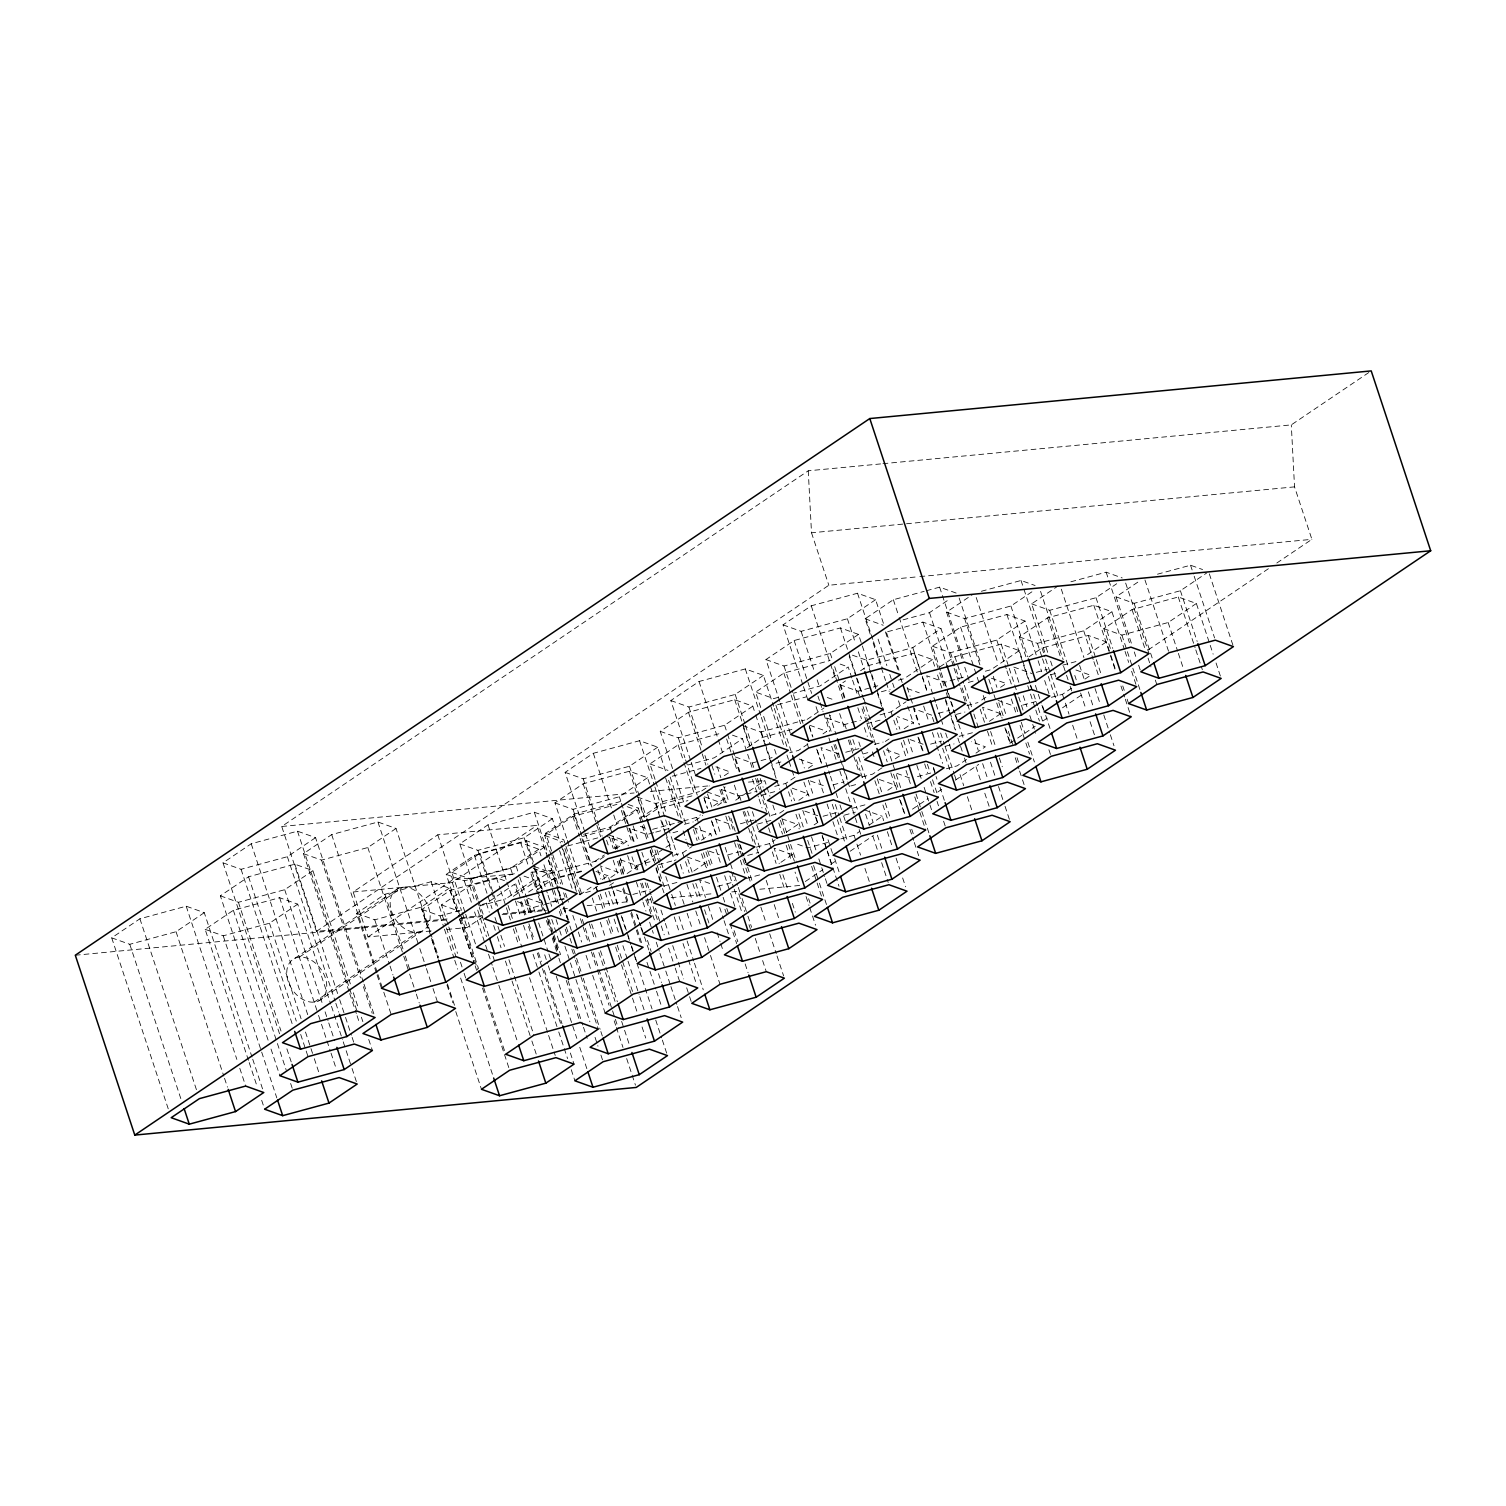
<?xml version="1.0" encoding="UTF-8"?>
<svg xmlns="http://www.w3.org/2000/svg" width="1506" height="1506" viewBox="0 0 1506 1506"><rect width="100%" height="100%" fill="white"/><g stroke="black" fill="none" stroke-linecap="round" stroke-linejoin="round"><path stroke-width="0.75" stroke-dasharray="5 3.75" d="M168.239 1108.811L111.708 937.843L139.907 918.792L186.198 906.198L204.27 912.674L251.991 1057.005M279.551 1033.813L223.001 862.825L251.22 843.774L297.491 831.18L315.563 837.656L363.304 981.987M447.113 918.961L316.429 931.386L281.735 826.474L808.251 470.794L880.596 463.923M268.087 1040.157L220.347 895.825L248.565 876.774L294.837 864.18L312.909 870.656L350.371 983.907M111.708 937.843L129.78 944.3L176.051 931.725L204.27 912.674M223.001 862.825L241.073 869.301L287.364 856.707L315.563 837.656M348.997 991.325L303.459 853.657L331.678 834.588L377.95 822.012L396.022 828.469L432.015 937.278M248.471 1060.356L205.136 929.334L233.355 910.283L279.627 897.708L297.717 904.165L330.755 1004.088M220.347 895.825L238.419 902.301L284.709 889.707L312.909 870.656M303.459 853.657L321.531 860.114L367.822 847.539L396.022 828.469M205.136 929.334L223.227 935.81L269.499 923.216L297.717 904.165M431.111 930.953L368.048 936.939L353.176 891.985L437.794 834.813L536.889 825.401L546.094 853.243M316.429 931.386L828.846 585.25L917.53 576.817M690.501 760.078L670.829 700.554L699.029 681.503L745.319 668.928L763.391 675.385L773.595 706.239M802.717 684.383L783.045 624.858L811.245 605.807L857.516 593.232L875.607 599.689L883.627 623.936M584.799 831.858L565.108 772.352L593.326 753.301L639.598 740.707L657.689 747.183L665.69 771.43M376.368 972.857L356.677 913.333L384.896 894.282L431.168 881.707L449.24 888.163L458.728 916.815M478.042 898.969L459.819 843.868L488.019 824.817L534.31 812.223L552.382 818.699L560.401 842.946M294.743 958.362L398.168 888.502M299.299 957.138L402.723 887.279M460.177 916.57L446.228 874.384L474.428 855.333L520.7 842.739L538.79 849.215L540.993 855.86M779.788 701.438L765.952 659.572L794.151 640.521L840.442 627.927L858.514 634.403L870.901 671.864M683.573 801.889L660.23 731.351L688.449 712.3L734.721 699.725L752.793 706.182L754.995 712.809M464.921 912.015L451.8 872.351L480.019 853.3L526.291 840.706L544.363 847.181L548.015 858.194M566.614 838.145L554.942 802.886L583.142 783.817L629.433 771.241L647.505 777.717L649.688 784.325M368.048 936.939L452.666 879.786L514.883 873.875M353.176 891.985L452.271 882.572L536.889 825.401M670.829 700.554L688.901 707.029L735.173 694.435L763.391 675.385M783.045 624.858L801.117 631.334L847.389 618.74L875.607 599.689M356.677 913.333L374.749 919.808L421.04 907.214L449.24 888.163M565.108 772.352L583.199 778.828L629.47 766.234L657.689 747.183M459.819 843.868L477.891 850.344L524.182 837.75L552.382 818.699M430.791 936.073L421.981 909.436L450.2 890.366L496.472 877.791L504.51 880.671M562.566 884.304L545.68 833.232L573.88 814.181L620.171 801.606M760.737 707.556L755.635 692.12L783.854 673.069L830.126 660.494M655.035 779.355L649.933 763.918L678.133 744.868L722.221 732.876M448.054 924.74L441.503 904.899L469.703 885.848L515.993 873.273M551.196 855.276L544.645 835.435L572.845 816.384L616.933 804.392M870.242 634.214L865.141 618.778L893.34 599.727L924.195 591.35M446.228 874.384L464.3 880.841L510.572 868.265L538.79 849.215M314.17 1002.111L417.595 932.233M765.952 659.572L784.024 666.029L830.295 653.453L858.514 634.403M660.23 731.351L678.321 737.827L724.593 725.252L752.793 706.182M451.8 872.351L469.872 878.807L516.163 866.232L544.363 847.181M554.942 802.886L573.014 809.343L619.305 796.768L647.505 777.717M318.726 1000.888A24.473 17.601 56 0 0 314.622 962.466A24.473 17.601 56 0 0 286.874 975.512A24.473 17.601 56 0 0 318.726 1000.888L422.151 931.009A24.473 17.601 56 0 0 418.047 892.606A24.473 17.601 56 0 0 390.299 905.652A24.473 17.601 56 0 0 422.151 931.009M481.939 904.504L486.344 903.318L514.544 884.248L517.48 893.133M583.594 834.305L610.024 827.114L638.243 808.063L648.521 839.162M851.85 677.982L848.198 666.951L819.998 686.002L793.549 693.212M507.748 897.52L534.065 879.73L544.268 910.603M751.983 767.401L742.496 738.749L714.296 757.8L687.847 764.992M903.054 619.851L929.503 612.66L950.173 598.691M646.676 838.917L637.207 810.266L608.989 829.317L582.558 836.508M446.868 929.466L467.142 927.527L482.522 917.135M513.301 896.352L551.761 870.374L546.791 855.389M528.587 892.041L543.628 881.876L583.311 871.089M639.843 818.398L660.532 804.411L693.588 795.432M961.845 658.423L946.54 612.133L972.876 594.343M844.264 697.956L839.877 684.722L845.525 680.919M860.566 670.754L868.096 665.671L914.368 653.096L932.44 659.553L934.642 666.16M537.021 889.877L553.944 878.45L582.596 870.656M747.334 747.635L762.375 737.469L793.229 729.073M645.81 816.61L657.087 808.986L687.941 800.59M594.983 861.3L604.395 854.937M613.789 848.593L623.202 842.249L607.125 836.489M852.452 655.185L866.496 660.212L912.787 647.636L940.986 628.586L953.392 666.047M604.283 856.594L598.635 860.415L548.711 873.875L532.635 868.134M615.559 848.989L626.854 841.365L628.303 845.77M807.084 719.435L824.008 707.989M701.777 790.951L709.307 785.868M724.348 775.703L729.996 771.9L715.934 766.855M940.441 670.452L932.421 646.206L960.621 627.155L1006.912 614.561L1024.984 621.037L1037.37 658.499M831.086 731.219L826.7 718.004L830.465 715.463M725.779 802.736L721.412 789.52L725.177 786.979M579.791 894.809L591.067 887.185M602.344 879.579L607.991 875.758L612.396 889.086M683.46 820.958L696.676 817.363L700.441 814.821M713.599 805.917L724.894 798.293L726.363 802.736M946.54 612.133L964.612 618.59L1010.903 606.014L1033.455 590.766M932.44 659.553L904.24 678.604L897.632 680.411M597.618 886.3L590.088 891.383L579.076 894.376M610.777 877.414L618.307 872.332L600.235 865.856M807.931 744.058L798.538 750.402L789.709 752.793M822.973 733.893L826.738 731.351L808.666 724.875M695.113 820.657L702.643 815.574M717.684 805.409L721.449 802.867L703.358 796.392M609.685 885.321L613.563 882.704M627.136 873.536L642.648 863.051M644.587 861.752L663.977 848.65M665.916 847.332L673.671 842.099M735.7 800.194L747.334 792.344M749.273 791.027L764.784 780.56L766.253 785.021M882.93 463.697L1291.301 424.88L1369.274 372.208M1047.687 652.324L1031.648 603.831L1057.965 586.041M939.876 666.876L954.917 656.729L1001.208 644.135L1019.28 650.611L1030.217 683.668M932.421 646.206L950.493 652.682L996.765 640.088L1024.984 621.037M673.822 855.257L682.632 852.867L692.026 846.523M701.438 840.16L710.832 833.816L712.3 838.221M880.05 714.879L891.063 711.886L906.104 701.721M774.743 786.396L785.774 783.402L797.05 775.778M808.327 768.154L813.974 764.351L795.902 757.876M1025.906 656.729L1019.336 636.906L1047.555 617.837L1093.827 605.261L1111.917 611.718L1124.304 649.199M1031.648 603.831L1049.72 610.307L1096.01 597.713L1116.68 583.744M1019.28 650.611L991.061 669.662L984.453 671.45M693.852 871.014L705.128 863.39L706.596 867.795M885.359 741.46L889.124 738.919M904.165 728.753L913.558 722.391L897.501 716.649M783.817 810.435L780.07 812.976L769.039 815.97M798.877 800.27L808.27 793.926L809.72 798.331M1131.345 643.137L1116.04 596.847L1138.611 581.617M1028.843 656.917L1042.001 648.013L1088.273 635.438L1106.364 641.914L1109.997 652.926M1019.336 636.906L1037.427 643.363L1083.699 630.788L1111.917 611.718M981.761 700.026L987.39 696.224M1000.568 687.338L1006.196 683.517L988.124 677.06M756.332 847.163L769.566 843.567L775.195 839.746M786.49 832.121L797.766 824.497L799.215 828.921M882.102 767.74L872.689 774.103L861.677 777.096M895.261 758.855L900.908 755.033L882.836 748.576M1110.374 648.465L1103.804 628.642L1132.023 609.591L1178.294 596.997L1196.366 603.473L1209.487 643.137M814.106 824.893L817.871 822.37M1116.04 596.847L1134.112 603.322L1180.403 590.729L1206.72 572.958M1087.558 654.602L1106.364 641.914M989.367 721.318L1000.643 713.693L1002.111 718.098M780.936 862.298L792.212 854.693L794.396 861.3M887.825 790.292L895.355 785.21L896.804 789.633M1103.804 628.642L1121.895 635.099L1168.167 622.524L1196.366 603.473M1051.433 697.316L1062.464 694.322L1073.74 686.698M1085.017 679.074L1090.664 675.253L1072.592 668.796M840.8 838.898L854.034 835.303L859.662 831.481M869.075 825.137L882.234 816.252L883.683 820.657M966.57 759.476L957.157 765.839L943.942 769.434M975.963 753.132L985.376 746.788L971.314 741.743M805.315 881.518L822.86 869.677M830.653 864.406L836.489 860.472M850.137 851.248L873.518 835.454M912.485 809.136L928.072 798.613M937.805 792.024L941.702 789.389M955.35 780.183L978.731 764.389M1009.905 743.324L1015.741 739.39M1017.698 738.072L1035.224 726.212M1043.018 720.96L1048.873 717.007M1062.502 707.801L1083.943 693.325M1148.231 649.877L1269.031 568.289M1276.824 563.018L1311.895 539.336L1294.539 486.871L1291.301 424.88M926.397 590.747L939.631 587.152L957.703 593.609M981.366 591.274L1021.03 580.488L1035.093 585.514M1070.879 581.787L1106.138 572.186L1122.196 577.946M887.655 631.711L922.914 622.11L940.986 628.586M1157.474 574.2L1190.531 565.221L1202.579 569.532M778.131 697.391L773.726 698.596L755.635 692.12M777.548 704.695L806.181 696.902M839.877 684.722L857.949 691.198L871.183 687.602M873.386 687L877.791 685.795M881.368 691.762L890.178 689.353M742.722 725.553L760.794 732.01L804.882 720.037M935.452 702.229L926.717 675.78L944.789 682.237L964.612 676.853M968.283 682.444L974.909 680.656M826.7 718.004L844.791 724.461L860.208 720.282M1036.279 672.354L1047.291 669.342M1062.728 665.163L1075.943 661.567M672.241 776.211L700.892 768.418M866.835 723.727L880.069 720.132M1050.548 674.782L1057.156 672.994M739.277 771.957L734.175 756.52L752.247 762.996L758.855 761.189M761.057 760.586L772.089 757.593M938.332 713.355L949.345 710.361M966.984 705.58L977.996 702.568M776.061 763.278L782.668 761.471M956.122 714.428L964.932 712.018M637.433 797.069L655.505 803.526L699.575 791.554M845.694 752.247L858.909 748.651M874.346 744.453L883.156 742.044M1022.781 705.109L1038.218 700.911M862.994 753.96L869.602 752.172M721.412 789.52L739.484 795.996L757.123 791.196M930.576 744.133L941.589 741.14M959.209 736.34L972.443 732.744M567.649 845.958L597.75 837.882M761.547 795.243L774.762 791.648M945.26 746.298L954.07 743.908M652.606 829.335L681.258 821.542M653.566 832.705L646.959 834.512L628.887 828.036L634.12 843.793M655.769 832.103L671.205 827.924M684.421 824.328L693.231 821.918M833.025 784.89L844.057 781.878M672.918 832.743L679.545 830.935M850.834 785.944L857.441 784.137M740.387 823.763L753.621 820.168M917.493 776.625L930.708 773.03M757.65 824.027L770.884 820.431M421.981 909.436L440.053 915.893L462.097 909.906M479.416 905.972L505.865 898.781M620.284 859.7L636.341 865.461L653.981 860.66M823.067 816.252L836.282 812.656M851.718 808.458L864.933 804.863M658.404 864.708L676.043 859.907M844.32 815.179L855.333 812.167M550.424 902.169L563.658 898.574M517.443 901.642L533.5 907.403L542.311 904.993M544.513 904.409L564.355 899.007M727.68 854.937L740.914 851.342M747.691 855.408L758.704 852.415M632.84 894.432L650.479 889.632M663.694 886.036L676.928 882.441M827.585 842.494L807.743 847.878L795.695 843.567M717.722 886.319L733.158 882.121M746.374 878.525L761.81 874.327M808.251 470.794L811.508 532.785L1294.539 486.871M919.865 576.591L1311.895 539.336M281.735 826.474L634.101 792.965M650.441 791.422L708.78 785.868M748.444 782.103L764.784 780.56M531.016 872.332L551.761 870.374M461.118 917.625L482.108 915.629M503.117 913.634L545.116 909.643M587.133 905.652L626.797 901.887M645.472 900.117L652.456 899.44M671.13 897.67L713.129 893.679M731.803 891.91L738.806 891.232M759.815 889.237L799.479 885.472L795.055 872.087M75.3 955.237L448.468 919.771M460.121 918.66L481.111 916.665M502.1 914.669L546.414 910.452M562.736 908.909L567.404 908.457M1013.783 667.083L1031.874 673.54M865.141 618.778L883.213 625.254M998.102 700.422L1014.178 706.182M1000.643 713.693L982.571 707.236L986.938 720.452M840.179 664.09L848.198 666.951M907.214 688.524L919.281 692.835M931.706 715.162L913.634 708.686L918.735 724.122M827.246 697.504L835.284 700.384M910.095 739.597L926.152 745.338M896.823 773.387L910.885 778.414M839.087 754.035L820.996 747.578L829.75 774.028M879.278 779.468L895.355 785.21M732.462 735.154L742.496 738.749M810.341 780.936L826.418 786.678M864.162 809.776L882.234 816.252M792.212 788.165L808.27 793.926M804.788 811.113L820.864 816.854M649.933 763.918L668.005 770.394M706.803 791.836L724.894 798.293M781.708 818.756L797.766 824.497M715.708 819.095L731.765 824.836M792.212 854.693L774.14 848.217L779.242 863.653M692.76 827.34L710.832 833.816M628.19 804.468L638.243 808.063M627.155 806.67L637.207 810.266M640.351 826.342L648.389 829.222M709.213 851.116L719.266 854.711M687.056 856.914L705.128 863.39M608.782 834.889L626.854 841.365M709.684 883.438L699.65 879.862L705.486 897.482M545.68 833.232L563.752 839.708L582.107 895.223M544.645 835.435L562.717 841.91M595.943 871.447L607.991 875.758M616.594 889.99L630.638 895.016M534.291 866.534L552.363 872.991L557.465 888.427M524.032 876.134L534.065 879.73M527.74 898.216L541.802 903.261M441.503 904.899L459.575 911.375M1209.337 573.88L1233.395 646.62M1190.531 565.221L1193.449 574.031M1194.183 576.233L1214.589 637.942M1210.222 645.34L1213.139 654.169M1216.057 662.979L1221.159 678.415M1180.403 590.729L1197.176 641.424M1178.294 596.997L1195.067 647.693M1195.802 649.895L1202.353 669.737M1168.167 622.524L1177.636 651.176M1178.37 653.378L1183.471 668.815M1144.974 579.998L1169.033 652.738M1134.112 603.322L1152.335 658.423M1125.66 583.067L1149.003 653.604M1132.023 609.591L1145.144 649.255M1148.061 658.066L1150.96 666.894M1155.347 680.11L1156.796 684.533M1134.263 651.947L1135.731 656.371M1138.649 665.181L1140.833 671.789M1106.138 572.186L1129.462 642.723M1121.895 635.099L1132.098 665.972M1132.813 668.175L1140.117 690.2M1125.038 651.401L1128.672 662.414M1131.59 671.243L1136.691 686.661M1096.01 597.713L1112.765 648.408M1122.761 685.945L1124.229 690.35M1127.128 699.179L1128.596 703.584M1110.731 655.129L1115.833 670.565M1120.935 685.983L1124.587 697.014M1125.302 699.217L1131.138 716.837M1093.827 605.261L1109.866 653.755M1110.6 655.957L1114.967 669.172M1088.273 635.438L1095.577 657.482M1096.293 659.684L1101.394 675.121M1083.699 630.788L1093.187 659.44M1093.902 661.642L1098.288 674.857M1095.031 688.487L1100.152 703.904M1103.785 714.936L1109.621 732.575M1110.355 734.777L1113.988 745.79M1061.316 589.185L1083.906 657.52M1079.614 665.37L1083.981 678.585M1088.349 691.819L1092.735 705.034M1074.776 675.403L1076.244 679.808M1080.611 693.042L1085.713 708.46M1090.08 721.694L1094.467 734.909M1049.72 610.307L1067.942 665.407M1040.571 591.369L1063.161 659.684M1047.555 617.837L1060.676 657.52M1063.594 666.33L1065.777 672.956M1066.512 675.159L1069.429 683.969M1070.145 686.171L1072.328 692.779M1062.464 694.322L1064.648 700.93M1065.382 703.133L1069.015 714.145M1072.667 725.177L1077.769 740.594M1050.604 661.134L1053.522 669.963M1054.238 672.165L1056.44 678.773M1021.03 580.488L1023.214 587.095M1023.948 589.298L1045.089 653.228M1042.001 648.013L1044.919 656.842M1045.635 659.044L1050.021 672.26M1050.736 674.481L1058.756 698.709M1037.427 643.363L1041.794 656.597M1042.528 658.8L1047.63 674.217M1048.345 676.42L1055.65 698.464M1038.105 660.701L1041.738 671.732M1044.656 680.543L1049.757 695.979M1010.903 606.014L1027.657 656.71M1042.792 706.615L1044.995 713.223M1045.71 715.425L1050.812 730.843M1035.375 685.399L1037.578 692.007M1038.293 694.21L1041.211 703.02M1041.945 705.222L1044.129 711.849M1030.932 685.87L1037.502 705.712M1038.236 707.914L1044.053 725.553M1006.912 614.561L1022.951 663.054M1023.666 665.257L1029.502 682.896M1030.236 685.098L1031.685 689.503M1027.77 685.776L1035.055 707.82M1035.789 710.023L1039.422 721.054M1048.91 749.706L1051.094 756.313M1014.517 669.285L1018.903 682.5M1023.271 695.734L1026.904 706.747M1029.822 715.576L1032.024 722.183M1032.74 724.386L1035.657 733.196M1001.208 644.135L1008.493 666.179M1009.208 668.382L1017.962 694.831M1018.696 697.033L1023.063 710.267M996.765 640.088L1006.253 668.739M1006.987 670.942L1011.354 684.176M1016.173 706.898L1018.357 713.505M1021.275 722.334L1024.927 733.347M1027.845 742.157L1034.396 761.998M1011.298 698.953L1016.399 714.371M1020.051 725.403L1025.153 740.839M1025.887 743.042L1029.52 754.054M976.208 597.487L998.083 663.6M993.263 676.269L996.897 687.301M1001.264 700.516L1006.385 715.952M998.836 702.643L1003.937 718.061M1008.305 731.295L1012.672 744.51M1017.058 757.744L1018.508 762.149M1005.744 729.13L1010.846 744.566M1015.232 757.782L1018.865 768.794M1019.6 771.016L1021.783 777.623M1022.518 779.826L1024.701 786.433M988.858 679.262L993.226 692.478M993.96 694.68L1001.245 716.724M1004.897 727.756L1009.999 743.173M959.153 598.014L981.027 664.146M964.612 618.59L979.917 664.88M960.621 627.155L973.742 666.819M974.476 669.04L978.844 682.256M983.23 695.49L985.413 702.097M990.59 731.483L995.692 746.901M999.344 757.932L1002.262 766.742M939.631 587.152L963.689 659.892M980.18 709.194L984.548 722.409M987.465 731.238L992.567 746.656M964.762 667.233L969.864 682.67M990.477 762.205L994.845 775.439M998.497 786.452L1004.314 804.091M1005.048 806.294L1010.15 821.711M954.917 656.729L963.671 683.178M964.386 685.381L973.14 711.83M973.874 714.032L976.057 720.64M976.792 722.842L978.975 729.469M950.493 652.682L959.247 679.131M962.146 687.941L969.45 709.985M954.107 668.25L959.943 685.889M960.677 688.091L965.779 703.528M974.627 739.371L978.279 750.383M982.646 763.617L987.748 779.035M929.503 612.66L946.992 665.577M976.039 766.761L981.14 782.198M984.792 793.21L989.16 806.444M944.789 682.237L947.707 691.066M948.422 693.268L950.625 699.876M951.34 702.078L954.992 713.11M955.726 715.312L957.91 721.92M958.644 724.122L963.012 737.356M941.156 672.655L949.91 699.104M950.644 701.307L954.277 712.338M955.011 714.541L957.195 721.148M922.914 622.11L938.953 670.603M939.688 672.805L945.523 690.445M946.239 692.647L947.707 697.052M937.541 674.989L941.928 688.204M945.561 699.236L949.213 710.248M949.947 712.451L955.764 730.09M945.486 700.667L950.587 716.084M951.321 718.287L954.973 729.318M957.872 738.128L963.708 755.767M964.442 757.97L966.626 764.577M960.075 774.649L963.727 785.661M967.36 796.693L972.481 812.129M936.186 704.432L942.756 724.273M945.655 733.083L948.573 741.893M949.307 744.115L951.491 750.722M912.787 647.636L921.54 674.086M922.256 676.288L927.357 691.725M914.368 653.096L921.653 675.121M922.387 677.324L926.755 690.557M940.666 733.045L944.3 744.058M945.034 746.261L953.787 772.71M954.522 774.912L956.705 781.539M932.44 717.364L933.908 721.769M937.541 732.801L941.909 746.016M942.643 748.218L950.663 772.465M893.34 599.727L898.442 615.163M899.176 617.366L917.399 672.467M923.649 706.05L928.75 721.487M932.402 732.5L936.035 743.531M936.77 745.734L942.605 763.354M907.158 687.433L910.076 696.243M910.81 698.445L919.545 724.894M933.456 767.382L935.64 773.99M940.008 787.224L944.375 800.439M933.325 768.211L936.958 779.223M886.545 632.765L898.931 670.226M885.396 631.861L897.802 669.342M900.701 678.152L902.169 682.557M918.66 737.827L923.046 751.061M927.414 764.276L929.597 770.884M932.515 779.713L938.351 797.333M907.76 706.201L913.596 723.84M917.963 737.055L922.331 750.289M924.665 763.918L927.564 772.729M930.482 781.558L934.134 792.57M937.052 801.38L938.502 805.804M943.603 821.222L945.806 827.829M878.092 639.109L886.846 665.558M889.764 674.368L891.947 680.994M892.663 683.197L894.131 687.602M898.498 700.817L899.967 705.241M908.08 738.862L913.182 754.299M916.834 765.312L921.201 778.546M924.119 787.356L926.303 793.982M927.037 796.185L929.221 802.792M929.955 804.995L932.873 813.805M857.516 593.232L872.84 639.523M873.555 641.725L882.309 668.175M873.16 643.024L885.547 680.505M886.281 682.707L889.199 691.518M896.221 718.136L899.873 729.149M903.506 740.18L908.607 755.598M891.063 711.886L896.898 729.525M901.266 742.74L905.652 755.974M915.987 793.85L921.088 809.268M921.823 811.489L929.108 833.515M906.01 770.47L911.111 785.906M914.763 796.919L919.131 810.153M919.865 812.355L925.682 829.975M871.635 674.067L883.288 709.345M866.496 660.212L870.882 673.446M871.598 675.648L876.831 692.12M877.433 693.287L883.269 710.907M884.003 713.129L885.453 717.534M847.389 618.74L855.408 642.987M858.326 651.816L864.162 669.436M887.542 748.068L895.562 772.314M896.296 774.517L900.663 787.732M893.529 774.159L898.63 789.577M911.751 829.26L913.22 833.665M900.456 800.646L905.558 816.083M909.925 829.298L913.577 840.329M914.311 842.532L916.495 849.139M917.229 851.342L918.679 855.747M811.508 532.785L828.846 585.25M883.551 750.779L887.203 761.791M890.855 772.823L895.957 788.24M899.59 799.272L904.692 814.69M840.442 627.927L856.462 676.42M857.196 678.622L863.032 696.261M863.766 698.464L865.216 702.869M849.158 655.957L855.709 675.799M856.443 678.001L865.197 704.45M865.931 706.653L870.299 719.868M871.033 722.089L873.216 728.697M857.949 691.198L859.418 695.603M863.07 706.615L865.969 715.444M866.703 717.647L873.273 737.488M873.988 739.691L876.191 746.298M852.584 680.185L857.686 695.603M862.053 708.837L866.439 722.071M867.155 724.273L872.991 741.893M857.836 707.764L861.47 718.776M864.388 727.605L867.305 736.415M872.407 751.852L874.591 758.459M877.283 778.753L881.65 791.968M885.302 802.999L890.404 818.417M874.892 780.71L879.259 793.926M882.911 804.957L887.279 818.172M830.295 653.453L831.764 657.858M834.682 666.669L839.783 682.105M840.517 684.308L844.885 697.542M858.834 742.025L860.303 746.449M861.018 748.651L863.936 757.462M887.335 831.67L892.437 847.106M896.089 858.119L899.722 869.15M902.64 877.96L905.558 886.77M833.044 669.304L843.981 702.361M811.245 605.807L836.037 680.75M852.848 739.54L855.766 748.35M858.684 757.179L865.969 779.204M844.791 724.461L846.24 728.885M849.892 739.898L853.525 750.91M856.443 759.739L860.095 770.752M860.83 772.955L863.013 779.581M839.651 713.599L844.753 729.036M848.405 740.048L858.608 770.903M869.339 810.887L872.972 821.9M877.358 835.133L882.46 850.551M865.611 814.181L869.263 825.213M872.896 836.225L877.998 851.662M881.65 862.674L888.22 882.516M829.486 714.672L836.037 734.495M801.117 631.334L814.238 671.017M817.156 679.827L819.339 686.435M842.72 765.067L844.904 771.674M845.638 773.877L847.087 778.282M853.657 798.124L857.309 809.136M835.454 744.453L839.821 757.669M840.555 759.871L842.739 766.498M843.473 768.7L847.125 779.713M847.84 781.915L850.043 788.542M817.946 696.111L819.396 700.516M820.13 702.718L823.048 711.547M823.763 713.75L829.599 731.37M833.966 744.604L839.087 760.041M828.921 737.959L836.207 760.003M839.859 771.016L844.96 786.452M845.694 788.655L851.85 807.442M852.584 809.644L858.42 827.283M859.154 829.486L861.338 836.094M794.151 640.521L811.64 693.419M816.026 706.634L818.944 715.463M854.034 835.303L856.217 841.91M856.933 844.113L860.585 855.144M864.952 868.36L870.054 883.796M803.451 686.585L807.818 699.801M830.484 776.23L839.219 802.679M839.953 804.882L842.871 813.692M843.605 815.894L845.788 822.521M835.359 804.562L839.011 815.574M839.746 817.777L847.765 842.023M809.268 726.043L812.901 737.055M817.287 750.289L821.655 763.504M809.4 727.078L812.299 735.907M816.685 749.122L821.787 764.559M832.253 804.317L836.621 817.532M837.355 819.735L845.374 843.981M784.024 666.029L792.777 692.478M793.493 694.68L802.98 723.351M783.854 673.069L790.405 692.911M791.139 695.113L800.608 723.765M807.178 743.606L808.628 748.011M819.076 779.769L823.462 793.003M827.095 804.016L832.197 819.452M832.931 821.655L837.298 834.889M834.719 858.74L839.821 874.158M801.456 759.212L804.355 768.041M808.346 780.221L813.842 796.693M828.018 839.727L830.201 846.334M830.935 848.537L833.119 855.144M780.522 703.641L790.725 734.514M822.257 835.585L826.625 848.819M827.359 851.022L839.011 886.281M813.372 809.343L817.739 822.577M822.125 835.792L826.493 849.026M827.227 851.229L831.594 864.444M803.922 782.122L809.023 797.559M812.675 808.571L817.043 821.805M775.91 705.203L792.664 755.899M774.329 708.441L788.165 750.327M770.921 706.483L784.042 746.167M786.96 754.977L788.429 759.4M789.144 761.603L791.347 768.211M792.062 770.413L794.246 777.021M802.792 810.397L807.894 825.815M811.527 836.847L815.913 850.062M818.831 858.872L821.015 865.498M821.749 867.701L824.648 876.511M825.382 878.713L827.566 885.34M790.932 789.652L794.566 800.684M798.952 813.899L804.053 829.335M807.687 840.348L812.073 853.582M813.579 865.517L818.68 880.954M819.415 883.156L826.7 905.2M763.655 716.367L771.674 740.613M774.592 749.442L777.51 758.252M778.244 760.455L780.428 767.062M785.774 783.402L791.61 801.041M795.977 814.257L800.345 827.491M811.621 866.383L822.558 899.44M745.319 668.928L760.624 715.199M761.358 717.402L770.093 743.87M755.711 715.011L764.464 741.46M765.199 743.663L776.136 776.72M760.794 732.01L776.098 778.301M776.832 780.503L779.75 789.313M782.254 819.584L796.222 861.244M808.628 898.724L810.077 903.129M806.068 896.559L808.986 905.388M809.701 907.591L815.537 925.211M780.428 820.243L784.795 833.458M788.447 844.49L793.549 859.926M766.987 787.243L769.942 796.185M772.898 805.108L775.854 814.031M778.809 822.973L782.499 834.136M786.188 845.299L791.347 860.924M735.173 694.435L744.661 723.087M745.395 725.308L751.946 745.131M734.721 699.725L750.026 746.016M743.456 727.756L749.273 745.376M760.21 778.451L763.128 787.261M763.862 789.464L766.046 796.072M752.247 762.996L753.715 767.401M757.349 778.414L770.47 818.097M755.617 778.433L759.269 789.445M760.003 791.648L766.554 811.489M752.529 779.28L758.365 796.919M759.099 799.121L762.017 807.931M765.65 818.963L767.834 825.57M768.568 827.773L771.486 836.583M772.22 838.804L774.404 845.412M782.894 874.666L787.261 887.881M792.363 903.318L795.281 912.128M769.566 843.567L776.117 863.39M779.769 874.421L784.871 889.839M724.593 725.252L726.777 731.86M727.511 734.062L739.898 771.524M752.398 811.621L756.05 822.653M756.765 824.855L758.968 831.463M726.607 738.9L737.545 771.957M747.56 811.056L751.927 824.29M752.661 826.493L760.681 850.739M739.484 795.996L740.952 800.401M744.585 811.414L748.237 822.445M751.155 831.256L756.257 846.692M756.991 848.895L758.44 853.3M766.196 880.351L770.564 893.566M774.216 904.598L778.583 917.813M734.363 785.115L739.465 800.552M743.117 811.565L753.32 842.419M699.029 681.503L723.087 754.242M717.214 766.629L720.847 777.642M723.765 786.452L728.866 801.889M737.375 836.056L739.615 843.191M740.312 844.922L743.983 856.029M744.717 858.251L746.901 865.235M747.654 867.136L752.002 880.671M760.869 907.101L766.008 922.651M769.679 933.758L776.287 953.731M777.021 955.952L783.628 975.944M730.881 818.172L735.982 833.609M736.716 835.811L743.286 855.653M744.002 857.855L746.204 864.463M711.905 765.425L714.823 774.235M719.924 789.671L724.311 802.905M728.678 816.12L733.045 829.354M737.789 843.849L742.157 857.065M742.891 859.286L745.075 865.894M745.809 868.096L750.91 883.533M725.817 816.101L730.918 831.519M734.57 842.551L739.672 857.968M740.387 860.171L744.773 873.405M688.901 707.029L702.022 746.694M704.94 755.523L707.858 764.333M688.449 712.3L705.938 765.199M707.538 794.057L711.943 807.367M715.632 818.473L720.809 834.512M725.177 847.351L733.93 874.195M734.721 876.21L737.582 885.208M738.298 887.41L740.5 894.037M742.063 898.423L747.202 913.954M747.936 916.175L751.607 927.282M755.278 938.389L759.683 951.717M762.62 960.583L766.29 971.69M731.502 871.823L734.42 880.634M738.787 893.867L744.623 911.488M748.99 924.722L750.459 929.127M703.961 797.559L707.613 808.59M711.98 821.805L716.367 835.039M729.845 875.984L733.478 886.996M734.213 889.199L742.232 913.445M704.093 798.613L707.011 807.423M711.378 820.638L716.48 836.075M691.235 762.281L695.603 775.496M715.934 849.252L721.035 864.67M724.687 875.701L729.789 891.119M730.523 893.322L735.625 908.758M678.321 737.827L684.872 757.669M685.606 759.871L697.259 795.13M678.133 744.868L683.253 760.304M683.969 762.507L694.906 795.563M696.676 817.363L698.878 824.008M699.612 826.229L704.017 839.557M707.688 850.664L712.827 866.214M716.517 877.301L722.391 895.072M723.125 897.294L726.061 906.179M726.796 908.4L728.998 915.064M734.137 930.595L737.808 941.702M745.15 963.915L748.087 972.782M730.109 923.799L736.679 943.622M705.938 851.888L711.039 867.305M724.875 909.191L727.078 915.799M695.414 828.526L699.066 839.557M703.434 852.773L708.535 868.209M719.717 907.459L723.351 918.491M724.085 920.693L728.452 933.927M693.494 829.542L697.127 840.574M701.514 853.789L705.881 867.023M670.189 777.002L686.228 825.495M668.608 780.24L681.729 819.923M708.404 906.311L712.771 919.526M717.138 932.76L720.056 941.57M720.79 943.773L722.974 950.38M665.633 778.018L678.754 817.683M683.122 830.917L686.039 839.727M686.774 841.929L688.957 848.537M687.79 859.117L692.158 872.351M695.81 883.363L700.911 898.8M704.544 909.812L706.747 916.42M707.462 918.641L708.931 923.046M682.632 852.867L684.816 859.474M685.55 861.677L689.183 872.708M692.835 883.721L697.937 899.157M655.769 781.558L665.972 812.412M668.89 821.222L670.339 825.646M639.598 740.707L654.188 784.795M654.903 786.998L664.937 817.739M665.671 819.961L677.418 855.483M680.354 864.369L683.291 873.254M686.962 884.361L692.835 902.113M695.772 910.998L700.911 926.548M704.582 937.654L709.74 953.185M710.474 955.406L720.019 984.284M650.423 786.527L659.176 812.976M662.094 821.787L664.993 830.615M665.727 832.818L670.829 848.236M655.505 803.526L665.84 835.435M666.556 837.637L670.81 849.817M671.544 852.02L674.462 860.848M679.846 891.251L684.213 904.485M687.131 913.295L692.233 928.731M629.47 766.234L646.243 816.93M657.011 849.93L660.682 861.018M661.416 863.239L662.885 867.682M665.821 876.567L670.961 892.117M671.695 894.338L675.366 905.445M679.037 916.533L683.442 929.861M687.113 940.968L693.72 960.941M694.454 963.162L703.264 989.818M629.433 771.241L644.737 817.532M638.149 799.272L643.984 816.911M654.922 849.968L660.758 867.607M651.458 848.029L656.597 863.578M657.162 865.366L665.407 890.215M674.217 916.872L679.357 932.421M683.027 943.509L696.261 983.493M650.328 849.949L655.43 865.366M656.164 867.588L660.532 880.803M650.121 850.946L653.039 859.775M655.957 868.586L661.793 886.225M662.508 888.427L663.977 892.832M633.066 825.683L638.205 841.233M641.876 852.34L646.281 865.668M660.965 910.076L664.635 921.164M665.37 923.385L669.04 934.492M672.711 945.599L683.724 978.9M686.661 987.785L688.863 994.449M689.597 996.671L691.8 1003.335M619.305 796.768L620.754 801.173M621.489 803.376L634.61 843.059M623.108 810.473L628.247 826.022M647.109 883.137L651.006 894.865M651.477 896.371L653.66 902.979M655.411 908.174L660.55 923.724M661.285 925.945L664.221 934.831M668.626 948.159L674.5 965.911M675.234 968.132L679.639 981.46M621.319 810.416L632.256 843.473M645.152 882.723L647.335 889.331M650.253 898.16L657.538 920.204M636.341 865.461L637.81 869.866M642.177 883.081L646.563 896.315M647.279 898.517L655.298 922.764M631.955 856.782L636.323 870.016M640.709 883.231L643.608 892.06M646.526 900.87L650.912 914.104M627.607 855.559L632.746 871.108M636.417 882.215L642.29 899.967M643.024 902.188L645.961 911.074M649.632 922.18L653.303 933.287M656.24 942.172L659.176 951.039M659.91 953.26L665.05 968.81M665.784 971.031L670.189 984.359M670.923 986.581L676.796 1004.333M677.531 1006.554L681.201 1017.661M593.326 753.301L612.998 812.807M613.733 815.01L616.651 823.838M610.024 827.114L612.227 833.778M612.961 835.999L617.366 849.328M620.321 858.213L625.461 873.744M647.486 940.365L651.157 951.472M658.499 973.667L661.435 982.552M611.907 838.145L615.559 849.158M619.211 860.19L623.578 873.405M637.207 914.857L640.841 925.889M641.575 928.091L643.759 934.699M644.493 936.901L648.86 950.135M619.004 861.187L623.371 874.421M636.492 914.086L640.144 925.117M640.878 927.32L643.062 933.927M609.497 837.091L613.149 848.123M617.516 861.338L621.903 874.572M623.409 887.768L627.776 900.983M631.428 912.015L636.53 927.432M637.264 929.635L641.631 942.869M606.598 840.216L608.8 846.88M613.206 860.19L618.345 875.739M622.75 889.067L627.155 902.395M630.826 913.483L640.37 942.361M646.978 962.334L649.18 968.998M649.914 971.219L655.788 988.99M656.522 991.212L660.927 1004.54M583.199 778.828L598.503 825.1M599.237 827.321L602.136 836.131M583.142 783.817L600.649 836.734M613.3 890.761L618.401 906.198M622.053 917.21L630.788 943.66M631.522 945.862L634.44 954.672M635.174 956.894L637.358 963.501M613.13 891.307L617.535 904.617M621.206 915.723L627.08 933.494M627.814 935.715L630.75 944.601M631.485 946.822L652.06 1008.982M655.731 1020.089L661.605 1037.86M662.339 1040.081L666.744 1053.391M600.838 867.023L604.603 879.09M608.857 891.27L613.959 906.706M597.92 870.186L600.856 879.052M605.261 892.38L610.419 907.93M614.09 919.037L619.23 934.567M622.9 945.674L627.305 959.002M628.04 961.223L639.052 994.525M639.786 996.746L644.192 1010.074M585.533 834.06L589.9 847.294M573.014 809.343L579.584 829.185M580.299 831.387L591.971 866.665M573.88 814.181L579.019 829.731M581.956 838.616L590.766 865.253M600.31 894.112L605.45 909.662M608.386 918.547L613.544 934.096M617.215 945.184L633.367 994.035M572.845 816.384L579.415 836.225M580.13 838.428L588.884 864.877M596.169 886.921L597.637 891.326M595.792 887.053L603.134 909.266M606.805 920.354L611.944 935.904M615.615 947.01L620.754 962.56M621.489 964.781L631.767 995.861M632.501 998.083L637.64 1013.632M642.045 1026.941L645.735 1038.048M592.291 897.99L596.658 911.224M600.31 922.237L605.412 937.673M567.329 840.348L578.266 873.405M591.651 924.082L596.79 939.631M600.461 950.738L617.366 1001.81M564.901 848.518L580.94 897.011M589.335 923.686L594.475 939.217M598.88 952.545L604.753 970.316M605.487 972.537L615.032 1001.396M621.639 1021.388L623.842 1028.052M624.576 1030.255L629.715 1045.804M563.225 849.685L576.346 889.349M561.136 845.148L576.44 891.439M559.573 850.57L572.054 888.333M582.333 919.413L584.535 926.077M585.269 928.298L589.674 941.626M593.345 952.714L614.655 1017.115M615.389 1019.336L618.326 1028.222M580.412 918.679L587.754 940.892M591.425 951.98L596.564 967.53M597.298 969.751L609.045 1005.274M614.184 1020.823L615.653 1025.266M616.387 1027.487L622.995 1047.461M626.665 1058.567L635.476 1085.224M565.503 893.19L568.44 902.075M572.845 915.403L581.655 942.041M586.06 955.369L591.933 973.121M592.667 975.342L605.148 1013.105M551.93 857.479L560.684 883.928M563.602 892.757L565.051 897.162M534.31 812.223L547.431 851.907M548.165 854.109L558.368 884.963M548.749 860.397L558.218 889.048M558.952 891.251L563.319 904.485M564.053 906.687L569.155 922.124M558.199 890.63L561.117 899.44M564.016 908.269L569.136 923.686M569.852 925.908L571.32 930.313M553.944 878.45L562.698 904.899M563.432 907.101L567.065 918.133M548.711 873.875L559.724 907.196M560.458 909.417L562.66 916.062M566.331 927.169L569.268 936.054M570.002 938.276L572.939 947.161M573.673 949.382L575.876 956.046M576.61 958.268L582.483 976.02M583.217 978.241L600.103 1029.313M600.856 1031.535L602.325 1035.977M543.93 864.745L556.411 902.508M559.347 911.375L560.816 915.817M565.221 929.146L566.689 933.588M571.828 949.138L574.765 958.004M575.499 960.226L598.259 1029.069M543.628 881.876L547.299 892.983M548.033 895.204L551.704 906.311M556.109 919.62L559.046 928.505M559.78 930.727L561.249 935.17M564.938 946.276L589.9 1021.765M595.039 1037.314L597.976 1046.199M600.913 1055.085L603.115 1061.73M526.291 840.706L535.044 867.155M535.76 869.357L542.329 889.199M535.006 868.736L541.576 888.578M551.78 919.432L559.065 941.476M524.182 837.75L532.917 864.199M533.651 866.402L540.936 888.446M548.918 919.394L553.286 932.628M554.02 934.831L560.59 954.672M532.107 871.861L537.981 889.613M541.652 900.72L546.791 916.269M547.525 918.491L552.664 934.021M553.399 936.243L557.804 949.571M568.082 980.651L582.766 1025.059M583.5 1027.28L587.171 1038.387M547.92 921.616L552.288 934.85M553.022 937.052L557.389 950.267M520.7 842.739L528.06 864.952M530.997 873.819L537.604 893.811M538.339 896.032L543.478 911.582M546.414 920.448L549.351 929.334M552.288 938.219L558.161 955.99M558.895 958.211L560.364 962.654M566.237 980.406L580.187 1022.593M533.5 907.403L535.703 914.067M538.64 922.933L548.184 951.811M548.918 954.032L551.121 960.696M556.26 976.227L576.836 1038.406M579.772 1047.291L587.114 1069.486M516.163 866.232L519.081 875.042M519.815 877.245L526.366 897.087M527.1 899.289L532.202 914.726M526.46 899.703L531.58 915.14M544.701 954.804L547.6 963.633M548.335 965.835L549.803 970.24M518.177 879.88L524.013 897.52M524.728 899.722L529.848 915.14M510.572 868.265L512.774 874.93M515.711 883.796L520.85 899.346M521.584 901.567L525.989 914.895M528.945 923.78L534.084 939.311M538.489 952.639L541.426 961.525M544.363 970.41L561.983 1023.703M520.417 902.019L525.556 917.568M528.493 926.454L532.917 939.763M537.322 953.091L541.727 966.419M542.461 968.64L560.816 1024.155M570.36 1053.014L574.031 1064.121M515.428 900.927L520.568 916.476M523.504 925.362L528.644 940.892M533.049 954.22L538.188 969.77M538.922 971.991L558.011 1029.727M558.745 1031.949L567.574 1058.586M571.245 1069.693L574.915 1080.8M488.019 824.817L506.242 879.918M506.976 882.121L511.343 895.355M508.049 905.407L512.417 918.622M515.334 927.451L521.904 947.274M496.472 877.791L500.143 888.898M500.877 891.119L510.421 919.978M513.358 928.863L517.763 942.191M529.528 977.714L547.883 1033.229M548.617 1035.45L555.225 1055.424M480.019 853.3L497.507 906.198M477.891 850.344L491.012 890.008M491.747 892.211L496.848 907.647M474.428 855.333L492.048 908.607M494.985 917.493L497.187 924.157M497.921 926.378L500.124 933.042M500.858 935.264L504.529 946.37M508.934 959.68L533.915 1035.187M486.344 903.318L489.281 912.184M493.686 925.512L496.622 934.398M497.356 936.619L501.027 947.726M505.432 961.035L511.306 978.806M512.04 981.027L531.147 1038.764M531.882 1040.985L536.287 1054.294M478.776 901.172L483.144 914.406M469.872 878.807L478.626 905.257M479.36 907.459L483.727 920.693M484.461 922.896L488.829 936.13M469.703 885.848L474.804 901.285M477.722 910.095L486.476 936.544M493.027 956.385L494.495 960.79M464.3 880.841L471.642 903.054M474.578 911.939L484.857 943.02M485.591 945.241L487.793 951.905M488.528 954.126L492.198 965.233M492.933 967.454L498.072 982.985M498.806 985.206L517.895 1042.943M465.655 914.217L476.593 947.293M437.794 834.813L452.666 879.786M452.271 882.572L461.476 910.396M462.173 912.542L467.142 927.527M461.043 915.78L478.531 968.678M460.911 918.792L477.797 969.864M483.671 987.616L505.696 1054.238M450.2 890.366L459.01 917.022M459.744 919.244L474.428 963.652M475.162 965.873L476.63 970.316M482.504 988.068L509.668 1070.239M459.443 919.018L474.032 963.106M448.788 926.943L457.542 953.392M460.459 962.221L463.377 971.031M464.093 973.234L466.276 979.841M431.168 881.707L445.757 925.776M446.473 927.978L455.96 956.649M440.053 915.893L443.724 926.999M444.458 929.221L454.021 958.08M454.756 960.301L457.692 969.186M460.629 978.072L492.933 1075.773M432.749 939.499L438.623 957.27M447.433 983.907L455.509 1008.342M431.525 938.294L438.133 958.287M446.962 984.924L452.835 1002.695M455.772 1011.561L481.468 1089.29M421.04 907.214L429.059 931.461M431.977 940.29L437.813 957.91M377.95 822.012L419.082 946.352M419.816 948.573L425.69 966.344M426.424 968.565L432.297 986.336M433.031 988.538L437.437 1001.867M384.896 894.282L404.568 953.787M405.302 956.009L409.67 969.224M367.822 847.539L403.062 954.107M403.796 956.329L408.935 971.878M409.67 974.1L415.562 991.87M416.296 994.092L419.233 1002.958M374.749 919.808L389.339 963.896M390.073 966.099L392.972 974.909M331.678 834.588L377.197 972.274M377.931 974.495L383.07 990.026M383.804 992.247L391.146 1014.46M377.084 975.06L381.47 988.275M364.038 984.209L375.05 1017.51M321.531 860.114L360.461 977.808M363.398 986.694L372.208 1013.331M353.308 992.774L358.447 1008.323M361.384 1017.209L362.852 1021.652M368.725 1039.404L372.396 1050.51M297.491 831.18L356.978 1011.053M349.731 993.546L356.338 1013.519M357.073 1015.741L359.275 1022.405M294.837 864.18L338.906 997.424M339.641 999.626L344.78 1015.176M345.514 1017.397L351.387 1035.168M352.122 1037.389L354.324 1044.053M287.364 856.707L335.104 1001.038M335.838 1003.26L338.775 1012.145M331.489 1006.309L342.502 1039.629M343.236 1041.851L345.439 1048.496M346.173 1050.717L351.312 1066.267M352.046 1068.488L357.186 1084.038M284.709 889.707L322.152 1002.958M325.089 1011.825L328.026 1020.71M328.76 1022.932L334.652 1040.702M279.627 897.708L317.822 1013.162M318.557 1015.383L320.759 1022.047M321.493 1024.268L330.303 1050.924M331.038 1053.146L335.443 1066.455M251.22 843.774L307.751 1014.743M269.499 923.216L301.087 1018.715M305.492 1032.024L313.568 1056.459M314.302 1058.68L318.707 1071.99M248.565 876.774L296.287 1021.106M300.692 1034.434L308.033 1056.628M241.073 869.301L292.484 1024.739M238.419 902.301L281.02 1031.083M286.893 1048.854L292.032 1064.384M233.355 910.283L276.671 1041.305M277.405 1043.526L286.234 1070.164M290.639 1083.492L292.842 1090.156M271.024 1049.042L279.834 1075.679M223.227 935.81L276.822 1097.912M252.726 1059.226L263.757 1092.528M249.205 1062.577L257.281 1086.993M261.686 1100.321L264.623 1109.207M186.198 906.198L236.856 1059.415M239.793 1068.3L245.666 1086.052M176.051 931.725L223.792 1076.056M224.526 1078.277L227.462 1087.163M139.907 918.792L196.458 1089.76M129.78 944.3L181.191 1099.738"/><path stroke-width="1.5" d="M869.79 418.555L75.3 955.237L134.787 1135.091L636.21 1087.445L1430.7 550.763L1371.213 370.909L869.79 418.555L929.258 598.428L134.787 1135.091M235.538 1111.579L263.757 1092.528L245.666 1086.052L199.394 1098.646L171.195 1117.697L189.267 1124.173L235.538 1111.579L228.197 1089.384M346.851 1036.561L375.05 1017.51L356.978 1011.053L310.688 1023.628L282.488 1042.679L300.56 1049.155L346.851 1036.561L339.509 1014.366M759.965 769.378L788.165 750.327L770.093 743.87L723.821 756.445L695.603 775.496L713.675 781.972L759.965 769.378L752.68 747.334M872.181 693.682L900.381 674.632L882.309 668.175L836.037 680.75L807.818 699.801L825.89 706.276L872.181 693.682L864.896 671.657M445.832 982.157L474.032 963.106L455.96 956.649L409.67 969.224L381.47 988.275L399.542 994.751L445.832 982.157L438.528 960.113M654.263 841.176L682.463 822.125L664.391 815.65L618.1 828.244L589.9 847.294L607.972 853.77L654.263 841.176L646.978 819.132M548.956 912.692L577.175 893.642L559.084 887.166L512.812 899.76L484.612 918.811L502.684 925.286L548.956 912.692L541.671 890.648M344.196 1069.561L372.396 1050.51L354.324 1044.053L308.033 1056.628L279.834 1075.679L297.906 1082.155L344.196 1069.561L336.855 1047.367M855.088 728.396L883.288 709.345L865.216 702.869L818.944 715.463L790.725 734.514L808.797 740.971L855.088 728.396L847.803 706.352M749.386 800.175L777.585 781.125L759.513 774.668L713.223 787.243L685.023 806.294L703.095 812.769L749.386 800.175L742.082 778.15M540.936 941.175L569.155 922.124L551.083 915.648L504.792 928.242L476.593 947.293L494.665 953.75L540.936 941.175L533.651 919.131M644.079 871.71L672.297 852.66L654.206 846.184L607.935 858.759L579.735 877.829L597.807 884.286L644.079 871.71L636.793 849.666M427.309 1027.393L455.509 1008.342L437.437 1001.867L391.146 1014.46L362.946 1033.511L381.018 1039.968L427.309 1027.393L419.967 1005.18M328.986 1103.089L357.186 1084.038L339.114 1077.562L292.842 1090.156L264.623 1109.207L282.695 1115.664L328.986 1103.089L321.644 1080.875M844.791 760.944L872.991 741.893L854.919 735.436L808.628 748.011L780.428 767.062L798.5 773.538L844.791 760.944L837.487 738.919M530.639 973.723L558.858 954.672L540.767 948.215L494.495 960.79L466.276 979.841L484.367 986.317L530.639 973.723L523.354 951.698M739.07 832.743L767.288 813.692L749.216 807.216L702.925 819.81L674.726 838.861L692.798 845.337L739.07 832.743L731.784 810.699M633.781 904.259L661.981 885.208L643.909 878.751L597.637 891.326L569.419 910.377L587.491 916.853L633.781 904.259L626.496 882.234M954.277 687.602L982.496 668.551L964.405 662.094L918.133 674.669L889.914 693.72L908.005 700.196L954.277 687.602L946.992 665.577M937.579 722.579L965.779 703.528L947.707 697.052L901.416 709.646L873.216 728.697L891.288 735.154L937.579 722.579L930.275 700.535M831.858 794.377L860.077 775.326L841.986 768.851L795.714 781.426L767.514 800.495L785.586 806.952L831.858 794.377L824.573 772.333M623.428 935.358L651.627 916.307L633.555 909.831L587.284 922.425L559.065 941.476L577.137 947.933L623.428 935.358L616.142 913.314M726.57 865.894L754.77 846.843L736.698 840.367L690.407 852.961L662.207 872.012L680.279 878.469L726.57 865.894L719.284 843.849M1035.676 680.957L1063.895 661.906L1045.823 655.43L999.532 668.024L971.332 687.075L989.404 693.532L1035.676 680.957L1028.391 658.913M929.033 753.546L957.232 734.495L939.16 728.019L892.87 740.613L864.67 759.664L882.742 766.14L929.033 753.546L921.728 731.502M614.881 966.325L643.081 947.274L625.009 940.798L578.737 953.392L550.518 972.443L568.609 978.919L614.881 966.325L607.596 944.281M823.311 825.344L851.53 806.294L833.439 799.818L787.167 812.412L758.968 831.463L777.04 837.938L823.311 825.344L816.026 803.3M718.023 896.861L746.223 877.81L728.151 871.334L681.86 883.928L653.66 902.979L671.732 909.455L718.023 896.861L710.738 874.817M1021.557 715.03L1049.757 695.979L1031.685 689.503L985.413 702.097L957.195 721.148L975.286 727.624L1021.557 715.03L1014.272 692.986M915.855 786.829L944.055 767.778L925.983 761.302L879.692 773.896L851.492 792.947L869.564 799.404L915.855 786.829L908.57 764.784M707.425 927.809L735.625 908.758L717.553 902.282L671.262 914.876L643.062 933.927L661.134 940.403L707.425 927.809L700.121 905.765M810.548 858.345L838.767 839.294L820.676 832.818L774.404 845.412L746.204 864.463L764.276 870.939L810.548 858.345L803.263 836.301M1120.784 672.655L1149.003 653.604L1130.912 647.128L1084.64 659.722L1056.44 678.773L1074.512 685.249L1120.784 672.655L1113.499 650.611M1015.853 744.604L1044.053 725.553L1025.981 719.077L979.709 731.671L951.491 750.722L969.563 757.179L1015.853 744.604L1008.568 722.56M701.702 957.383L729.921 938.332L711.849 931.856L665.558 944.45L637.358 963.501L655.43 969.958L701.702 957.383L694.417 935.339M910.151 816.403L938.351 797.333L920.279 790.876L873.988 803.451L845.788 822.521L863.86 828.978L910.151 816.403L902.847 794.359M804.844 887.919L833.063 868.868L814.972 862.392L768.7 874.986L740.5 894.037L758.572 900.494L804.844 887.919L797.559 865.875M570.059 1048.12L598.259 1029.069L580.187 1022.593L533.915 1035.187L505.696 1054.238L523.787 1060.713L570.059 1048.12L562.717 1025.925M545.831 1083.172L574.031 1064.121L555.959 1057.645L509.668 1070.239L481.468 1089.29L499.54 1095.747L545.831 1083.172L538.489 1060.958M1108.491 705.73L1136.691 686.661L1118.619 680.204L1072.328 692.779L1044.129 711.849L1062.201 718.306L1108.491 705.73L1101.206 683.686M794.34 918.509L822.558 899.44L804.468 892.983L758.196 905.558L729.996 924.628L748.068 931.085L794.34 918.509L787.054 896.465M1002.77 777.51L1030.989 758.459L1012.917 752.002L966.626 764.577L938.426 783.628L956.498 790.104L1002.77 777.51L995.485 755.466M897.482 849.045L925.682 829.975L907.61 823.518L861.338 836.094L833.119 855.144L851.21 861.62L897.482 849.045L890.197 827.001M669.511 1006.987L697.73 987.936L679.639 981.46L633.367 994.035L605.148 1013.105L623.239 1019.562L669.511 1006.987L662.169 984.773M1205.177 665.671L1233.395 646.62L1215.323 640.163L1169.033 652.738L1140.833 671.789L1158.905 678.265L1205.177 665.671L1197.891 643.627M1102.938 735.907L1131.138 716.837L1113.066 710.38L1066.775 722.955L1038.575 742.025L1056.647 748.482L1102.938 735.907L1095.653 713.863M997.217 807.687L1025.435 788.636L1007.363 782.179L961.073 794.754L932.873 813.805L950.945 820.281L997.217 807.687L989.931 785.661M788.786 948.686L817.005 929.616L798.914 923.159L752.642 935.734L724.442 954.804L742.514 961.261L788.786 948.686L781.501 926.642M891.929 879.222L920.128 860.152L902.056 853.695L855.785 866.27L827.566 885.34L845.657 891.797L891.929 879.222L884.643 857.178M654.47 1041.154L682.67 1022.103L664.598 1015.628L618.326 1028.222L590.107 1047.272L608.198 1053.748L654.47 1041.154L647.128 1018.96M1192.959 697.466L1221.159 678.415L1203.087 671.94L1156.796 684.533L1128.596 703.584L1146.668 710.041L1192.959 697.466L1185.655 675.422M1087.238 769.246L1115.457 750.195L1097.366 743.738L1051.094 756.313L1022.894 775.364L1040.966 781.84L1087.238 769.246L1079.953 747.221M878.807 910.245L907.007 891.194L888.935 884.719L842.663 897.312L814.445 916.363L832.536 922.82L878.807 910.245L871.522 888.201M981.95 840.781L1010.15 821.711L992.077 815.254L945.806 827.829L917.587 846.899L935.659 853.356L981.95 840.781L974.664 818.737M639.259 1074.682L667.478 1055.612L649.406 1049.155L603.115 1061.73L574.915 1080.8L592.988 1087.257L639.259 1074.682L631.918 1052.468M756.163 997.217L784.362 978.166L766.29 971.69L720.019 984.284L691.8 1003.335L709.891 1009.792L756.163 997.217L748.821 975.003M929.258 598.428L1430.7 550.763M1153.803 662.828L1158.905 678.265M1140.833 692.421L1146.668 710.041M1069.411 669.812L1074.512 685.249M1056.365 700.667L1062.201 718.306M1051.546 733.064L1056.647 748.482M1035.864 766.403L1040.966 781.84M983.569 675.912L989.404 693.532M970.165 712.187L975.286 727.624M964.461 741.761L969.563 757.179M951.397 774.668L956.498 790.104M945.109 802.642L950.945 820.281M902.903 684.759L908.005 700.196M929.842 835.717L935.659 853.356M886.187 719.736L891.288 735.154M876.906 748.501L882.742 766.14M863.729 781.783L869.564 799.404M820.789 690.84L825.89 706.276M858.759 813.56L863.86 828.978M846.09 846.184L851.21 861.62M803.696 725.553L808.797 740.971M840.536 876.379L845.657 891.797M792.664 755.899L798.5 773.538M827.434 907.403L832.536 922.82M780.485 791.535L785.586 806.952M771.938 822.502L777.04 837.938M759.175 855.502L764.276 870.939M753.471 885.076L758.572 900.494M708.573 766.535L713.675 781.972M742.966 915.667L748.068 931.085M697.993 797.333L703.095 812.769M737.413 945.843L742.514 961.261M687.696 829.9L692.798 845.337M675.177 863.051L680.279 878.469M704.733 994.261L709.891 1009.792M666.631 894.018L671.732 909.455M656.032 924.966L661.134 940.403M649.594 952.338L655.43 969.958M602.871 838.334L607.972 853.77M592.705 868.868L597.807 884.286M618.1 1004.031L623.239 1019.562M582.389 901.416L587.491 916.853M572.035 932.515L577.137 947.933M603.059 1038.199L608.198 1053.748M563.489 963.482L568.609 978.919M587.848 1071.707L592.988 1087.257M497.582 909.85L502.684 925.286M489.563 938.332L494.665 953.75M518.629 1045.164L523.787 1060.713M479.266 970.881L484.367 986.317M493.667 1077.995L499.54 1095.747M393.706 977.112L399.542 994.751M375.879 1024.438L381.018 1039.968M294.687 1031.384L300.56 1049.155M292.032 1064.384L297.906 1082.155M277.556 1100.133L282.695 1115.664M184.127 1108.623L189.267 1124.173"/></g></svg>
